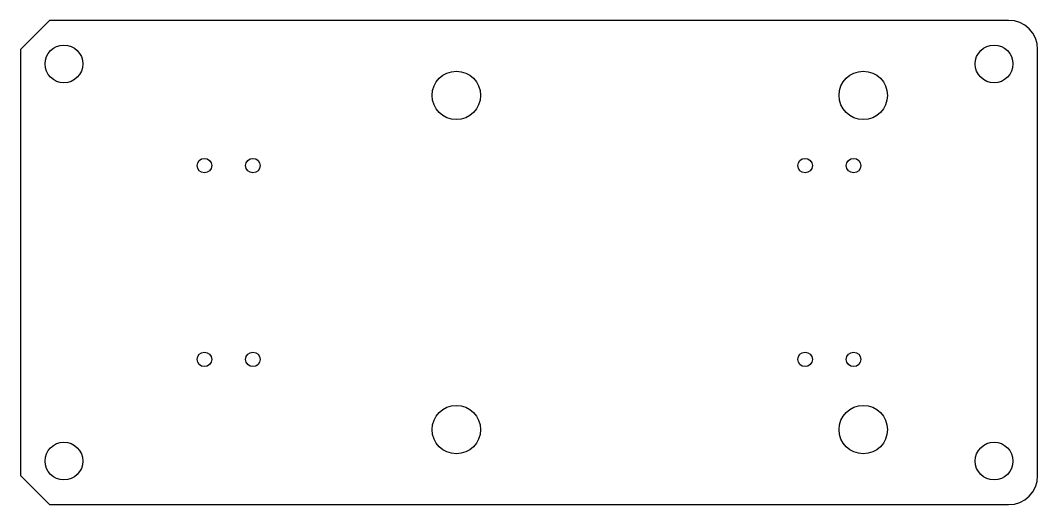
# Model space of a CAD drawing. Header units: millimetres. Extents: x -105 to 105, y -50 to 50.
import ezdxf

# ---------------------------------------------------------------- set-up
doc = ezdxf.new("R2010")
doc.units = ezdxf.units.MM
doc.layers.add('Shape2DView', color=7, linetype='CONTINUOUS')

msp = doc.modelspace()

# ---------------------------------------------------------------- linework, layer by layer
at = {"layer": 'Shape2DView'}
for p, q in [((-99, 50), (-105, 44)), ((99, 50), (-99, 50)), ((-105, 44), (-105, -44)), ((105, -44), (105, 44)), ((-105, -44), (-99, -50)), ((-99, -50), (99, -50))]:
    msp.add_line(p, q, dxfattribs=at)
for centre, radius in [((-96, 41), 3.9), ((96, 41), 3.9), ((-15, 34.5), 5), ((69, 34.5), 5), ((-67, 20), 1.5), ((-57, 20), 1.5), ((57, 20), 1.5), ((67, 20), 1.5), ((-67, -20), 1.5), ((-57, -20), 1.5), ((57, -20), 1.5), ((67, -20), 1.5), ((-15, -34.5), 5), ((69, -34.5), 5), ((-96, -41), 3.9), ((96, -41), 3.9)]:
    msp.add_circle(centre, radius, dxfattribs=at)
for centre, start, end in [((99, 44), 0, 90), ((99, -44), -90, 0)]:
    msp.add_arc(centre, 6, start, end, dxfattribs=at)

doc.saveas('drawing.dxf')
